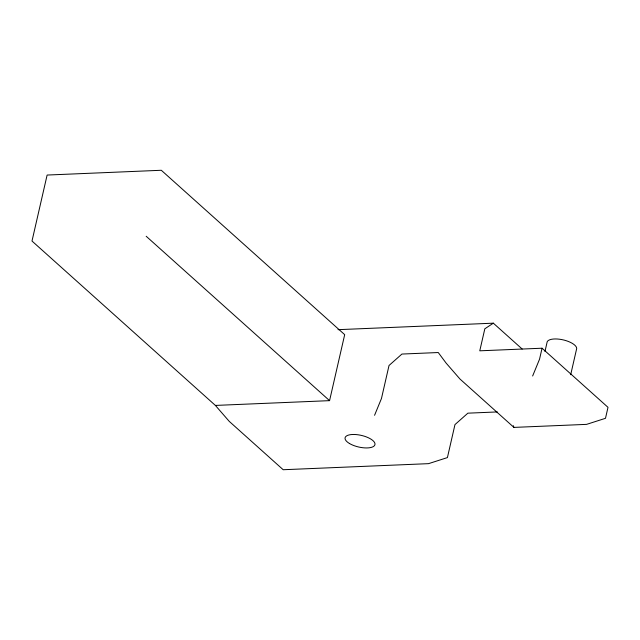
<?xml version="1.0" encoding="UTF-8"?>
<svg xmlns="http://www.w3.org/2000/svg" width="640" height="640" viewBox="0 0 640 640"><rect width="100%" height="100%" fill="white"/><g stroke="black" fill="none" stroke-linecap="round" stroke-linejoin="round"><path stroke-width="0.96" d="M215.384 405.424L329.568 400.648L344.688 334.656L161.304 170.272L47.12 175.048L32 241.04L215.384 405.424L229.24 421.368L283.192 469.728L428.52 463.656L447.416 457.592L454.968 424.6L467.872 413.168L497.328 411.936M522.16 349.016L493.336 323.176L484.824 328.8L479.776 350.816L542.056 348.216L539.544 359.184L532.64 375.992M544.968 351.496L546.968 342.76A15.192 5.912 12.9 0 1 561.832 339.592A15.192 5.912 12.9 0 1 576.696 348.496L570.696 374.696M374.568 415.288L381.472 398.48L389.024 365.488L401.928 354.056L438.256 352.536L446.12 363.096L459.976 379.032L513.928 427.4L586.592 424.368L605.488 418.312L608 407.328L542.056 348.216M338.008 329.672L493.336 323.176M146.184 236.264L329.568 400.648M513.304 425.672L513.928 427.4M349.424 443.472A15.312 5.96 12.9 0 0 374.496 445.576A15.312 5.96 12.9 0 0 356.144 434.576A15.312 5.96 12.9 0 0 349.424 443.472"/></g></svg>
